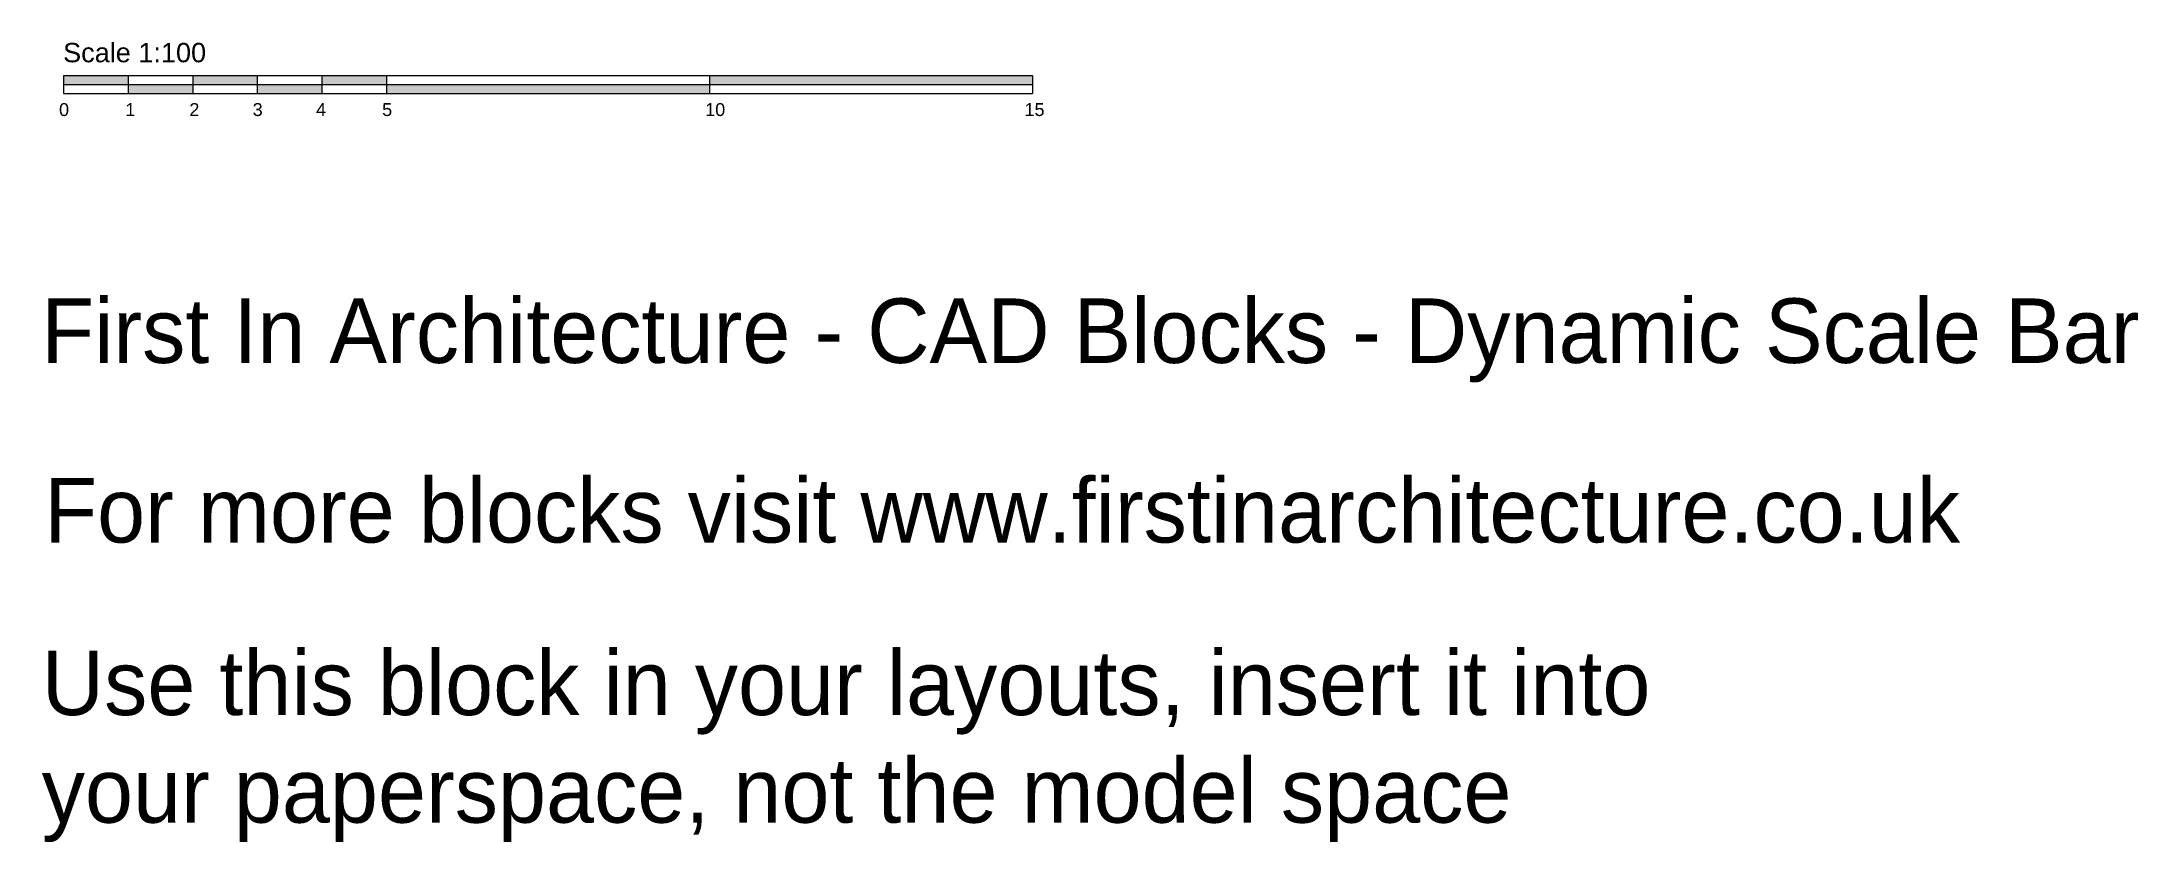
# Model space of a CAD drawing. Header units: millimetres. Extents: x 2918 to 3242, y 1341 to 1465.
import ezdxf

# ---------------------------------------------------------------- set-up
doc = ezdxf.new("R2010")
doc.units = ezdxf.units.MM
doc.layers.add('TEXT', color=1, linetype='Continuous')
doc.styles.add('Century Gothic', font='Century Gothic Regular.ttf')
doc.styles.get("Standard").update_dxf_attribs({"font": 'Arial Regular.ttf'})
doc.styles.add('WORKING', font='Arial Regular.ttf')

# ---------------------------------------------------------------- blocks, each defined once
blk = doc.blocks.new('Scale 1_100')
h = blk.add_hatch(color=256)
h.dxf.hatch_style = 1
h.paths.add_polyline_path([(10, 1.4), (10, 2.8), (0, 2.8), (0, 1.4)])
h.paths.add_polyline_path([(20, 1.4), (10, 1.4), (10, 0), (20, 0)])
h.paths.add_polyline_path([(20, 1.4), (30, 1.4), (30, 2.8), (20, 2.8)])
h.paths.add_polyline_path([(30, 0), (40, 0), (40, 1.4), (30, 1.4)])
h.paths.add_polyline_path([(40, 1.4), (50, 1.4), (50, 2.8), (40, 2.8)])
h.paths.add_polyline_path([(100, 1.4), (50, 1.4), (50, 0), (100, 0)])
h.paths.add_polyline_path([(100, 1.4), (150, 1.4), (150, 2.8), (100, 2.8)])
for p, q in [((0, 2.8), (0, 0)), ((0, 2.8), (150, 2.8)), ((0, 1.4), (150, 1.4)), ((0, 0), (150, 0)), ((10, 2.8), (10, 0)), ((20, 2.8), (20, 0)), ((30, 2.8), (30, 0)), ((40, 2.8), (40, 0)), ((50, 2.8), (50, 0)), ((100, 2.8), (100, 0)), ((150, 2.8), (150, 0)), ((150, 2.8), (150, 0)), ((150, 2.8), (150, 0)), ((150, 2.8), (150, 0)), ((150, 2.8), (150, 0)), ((150, 2.8), (150, 0))]:
    blk.add_line(p, q)
blk.add_lwpolyline([(150, 1.4), (150, 1.4)])
at = {"insert": (-0.06, 7.86), "char_height": 3, "width": 959.3037, "attachment_point": 1}
blk.add_mtext('Scale 1:100', dxfattribs=at)
at = {"char_height": 2, "width": 11.2147, "attachment_point": 1, "style": 'WORKING'}
for s, insert in [('0', (-0.69, -1.47)), ('1', (9.57, -1.47)), ('2', (19.48, -1.47)), ('3', (29.28, -1.47)), ('4', (39.08, -1.47)), ('5', (49.31, -1.47)), ('10', (99.31, -1.47)), ('15', (148.73, -1.47))]:
    blk.add_mtext(s, dxfattribs=dict(at, insert=insert))
blk = doc.blocks.new('*U6')
blk.add_blockref('Scale 1_100', (0.84, 25.96))

msp = doc.modelspace()

# ---------------------------------------------------------------- block references
msp.add_blockref('*U6', (2920.17, 1431.16))

# ---------------------------------------------------------------- texts
at = {"layer": 'TEXT', "char_height": 10, "attachment_point": 1, "style": 'Century Gothic'}
for s, width, insert in [('First In Architecture - CAD Blocks - Dynamic Scale Bar', 8770.5467, (2917.59, 1425.39)), ('For more blocks visit www.firstinarchitecture.co.uk', 8770.5467, (2918.04, 1397.57)), ('Use this block in your layouts, insert it into your paperspace, not the model space', 266.319, (2917.64, 1370.83))]:
    msp.add_mtext_dynamic_manual_height_columns(s, width=width, gutter_width=1, heights=[0], dxfattribs=dict(at, insert=insert))

doc.saveas('drawing.dxf')
